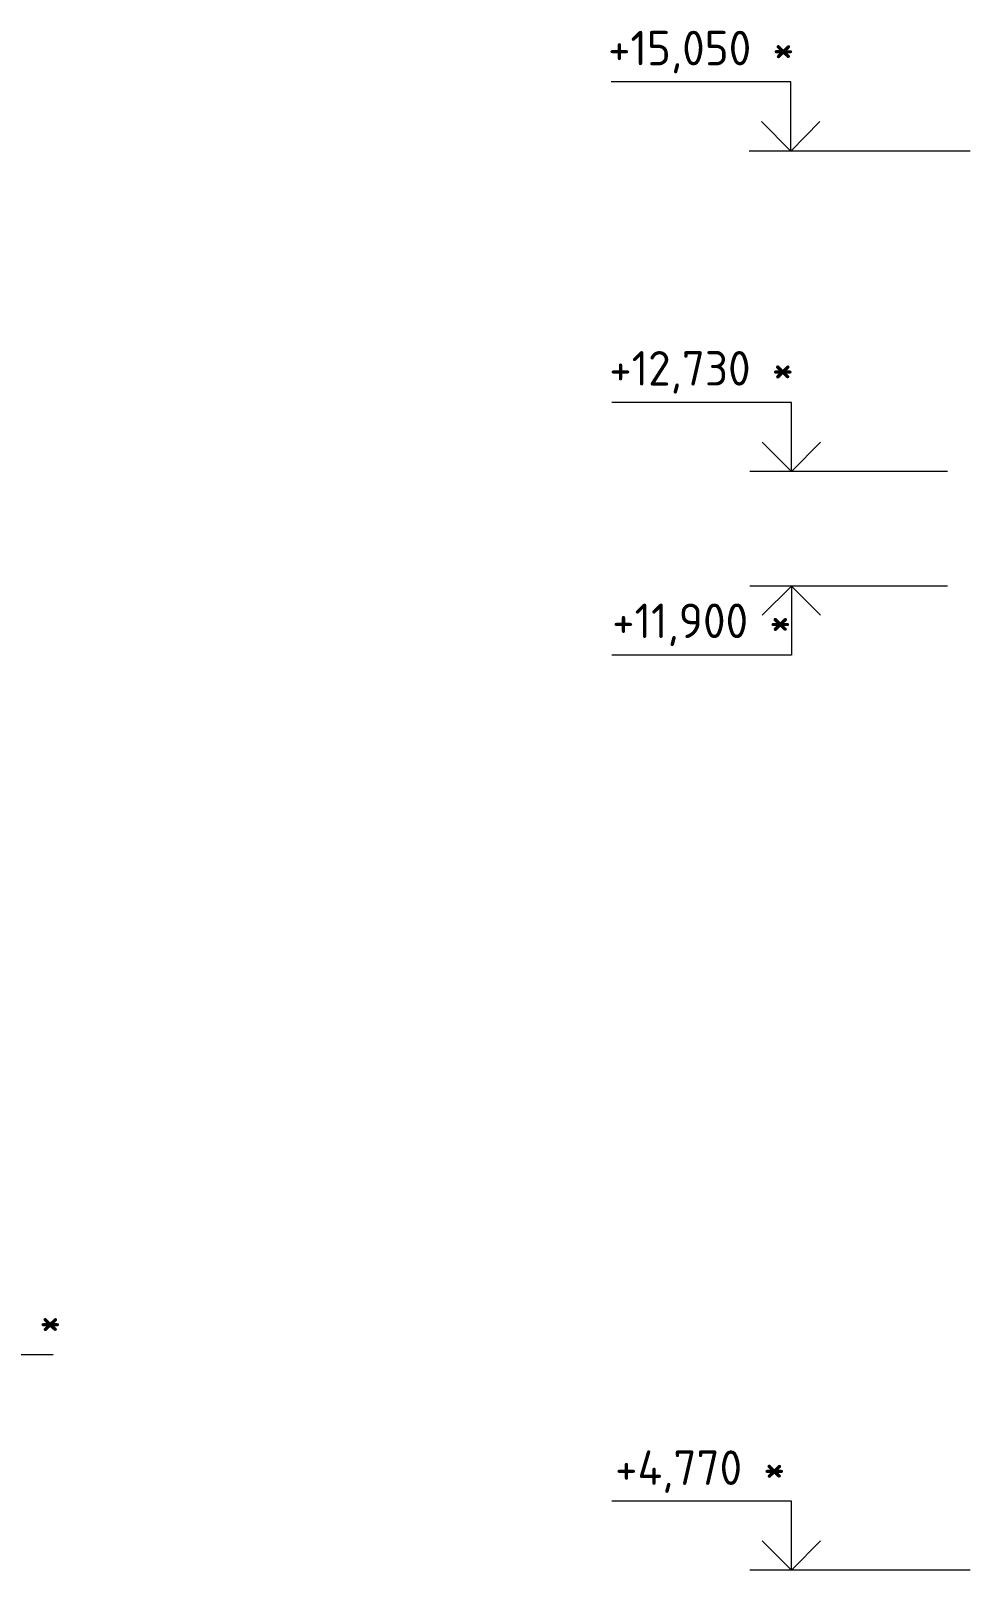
# Model space of a CAD drawing. Header units: millimetres. Extents: x -11345 to 411485, y -9810 to 73012.
# Drawn here: x 324725 to 331528, y 4333 to 15484 of the extents above; entities that cross this region are included whole.
import ezdxf

# ---------------------------------------------------------------- set-up
doc = ezdxf.new("R2010")
doc.units = ezdxf.units.MM
for name, color, linetype in [('PDF _Аннотация', 7, 'Continuous'), ('PDF _Линии', 7, 'Continuous'), ('PDF _Отметки', 7, 'Continuous'), ('PDF _Текст', 7, 'Continuous')]:
    doc.layers.add(name, color=color, linetype=linetype)
doc.styles.add('PDF GOST Common', font='GOST_Common.ttf')

msp = doc.modelspace()

# ---------------------------------------------------------------- linework, layer by layer
at = {"layer": 'PDF _Аннотация', "lineweight": 20}
for points in [[(330016.87231, 14827.11501), (330228.52422, 14611.23006), (330228.52422, 15114.96162), (328928.98145, 15114.96162)], [(330228.52422, 14611.23006), (330440.17614, 14827.11501)], [(330529.06995, 14611.23006), (329927.9785, 14611.23006)], [(330021.10534, 12503.17696), (330232.75726, 12291.52504), (330232.75726, 12791.02357), (328933.21449, 12791.02357)], [(330232.75726, 12291.52504), (330444.40918, 12503.17696)], [(330533.30298, 12291.52504), (329932.21154, 12291.52504)], [(330021.10534, 11250.19761), (330232.75726, 11461.84953), (330232.75726, 10962.351), (328933.21449, 10962.351)], [(330533.30298, 11461.84953), (329932.21154, 11461.84953)], [(330232.75726, 11461.84953), (330444.40918, 11250.19761)], [(323798.53897, 5607.55749), (323586.88705, 5395.90557), (323586.88705, 5895.4041), (324886.42983, 5895.4041)], [(330021.10534, 4545.06486), (330232.75726, 4333.41295), (330232.75726, 4832.91147), (328933.21449, 4832.91147)], [(330232.75726, 4333.41295), (330444.40918, 4545.06486)], [(330533.30298, 4333.41295), (329932.21154, 4333.41295)]]:
    msp.add_lwpolyline(points, dxfattribs=at)
at = {"layer": 'PDF _Линии', "lineweight": 9}
for points in [[(331528.067, 14611.23006), (330706.85756, 14611.23006)], [(331362.9785, 12291.52504), (330541.76906, 12291.52504)], [(331362.9785, 11461.84953), (330541.76906, 11461.84953)], [(331528.067, 4333.41295), (330706.85756, 4333.41295)]]:
    msp.add_lwpolyline(points, dxfattribs=at)
at = {"layer": 'PDF _Отметки', "lineweight": 20}
for points in [[(331528.067, 14611.23006), (331032.80151, 14611.23006), (330228.52422, 14611.23006)], [(331193.65697, 12291.52504), (330778.81921, 12291.52504), (330232.75726, 12291.52504)], [(331362.9785, 11461.84953), (331066.66582, 11461.84953), (330232.75726, 11461.84953)], [(331282.55077, 4333.41295), (330994.70416, 4333.41295), (330232.75726, 4333.41295)]]:
    msp.add_lwpolyline(points, dxfattribs=at)

# ---------------------------------------------------------------- texts
at = {"layer": 'PDF _Текст', "attachment_point": 4, "style": 'PDF GOST Common'}
for s, insert, char_height in [('+15,050 *', (328905.35309, 15329.45566), 250.008092), ('+12,730 *', (328913.81916, 13009.65591), 250.008092), ('+11,900 *', (328934.98435, 11180.91013), 250.008092), ('+6,240 *', (323711.20403, 6109.52672), 250.014254), ('+4,770 *', (328956.14955, 5046.98727), 250.008092)]:
    msp.add_mtext(s, dxfattribs=dict(at, insert=insert, char_height=char_height))

doc.saveas('drawing.dxf')
